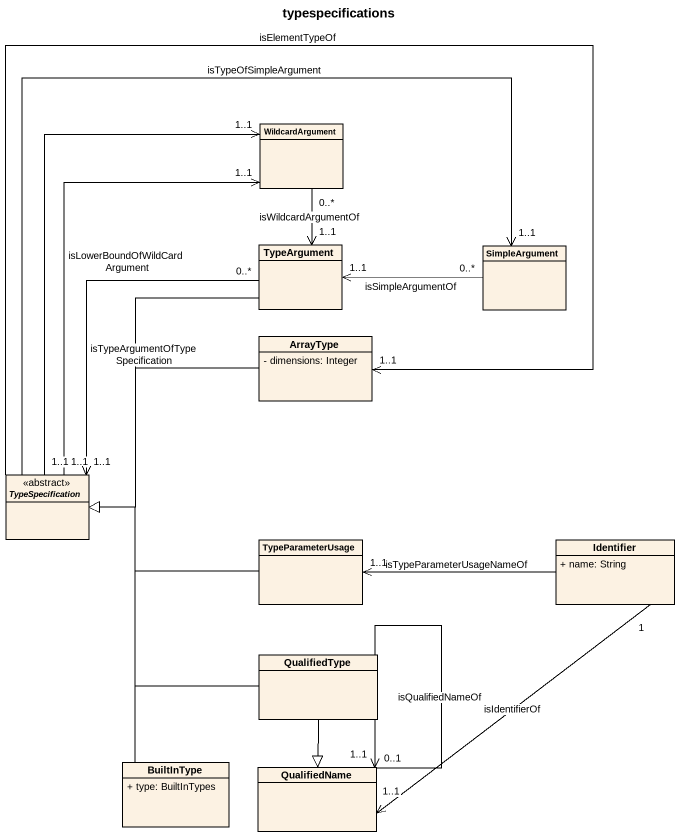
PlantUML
@startuml
title typespecifications
hide circle
hide empty members
skinparam classAttributeIconSize 0
class WildcardArgument
class TypeArgument
class SimpleArgument
class ArrayType {
  - dimensions: Integer
}
abstract class TypeSpecification <<abstract>>
class TypeParameterUsage
class Identifier {
  + name: String
}
class QualifiedType
class BuiltInType {
  + type: BuiltInTypes
}
class QualifiedName
WildcardArgument "0..*" --> "1..1" TypeArgument : isWildcardArgumentOf
TypeArgument --|> TypeSpecification
TypeArgument "0..*" --> "1..1" TypeSpecification : isTypeArgumentOfTypeSpecification
SimpleArgument "0..*" -left-> "1..1" TypeArgument : isSimpleArgumentOf
ArrayType -left-|> TypeSpecification
TypeSpecification "1..1" -up-> "1..1" WildcardArgument
TypeSpecification "1..1" -up-> "1..1" WildcardArgument : isLowerBoundOfWildCardArgument
TypeSpecification -right-> "1..1" SimpleArgument : isTypeOfSimpleArgument
TypeSpecification -right-> "1..1" ArrayType : isElementTypeOf
TypeParameterUsage -left-|> TypeSpecification
Identifier -left-> "1..1" TypeParameterUsage : isTypeParameterUsageNameOf
Identifier "1" --> "1..1" QualifiedName : isIdentifierOf
QualifiedType -up-|> TypeSpecification
QualifiedType --|> QualifiedName
BuiltInType -up-|> TypeSpecification
QualifiedName "0..1" --> "1..1" QualifiedName : isQualifiedNameOf
@enduml
